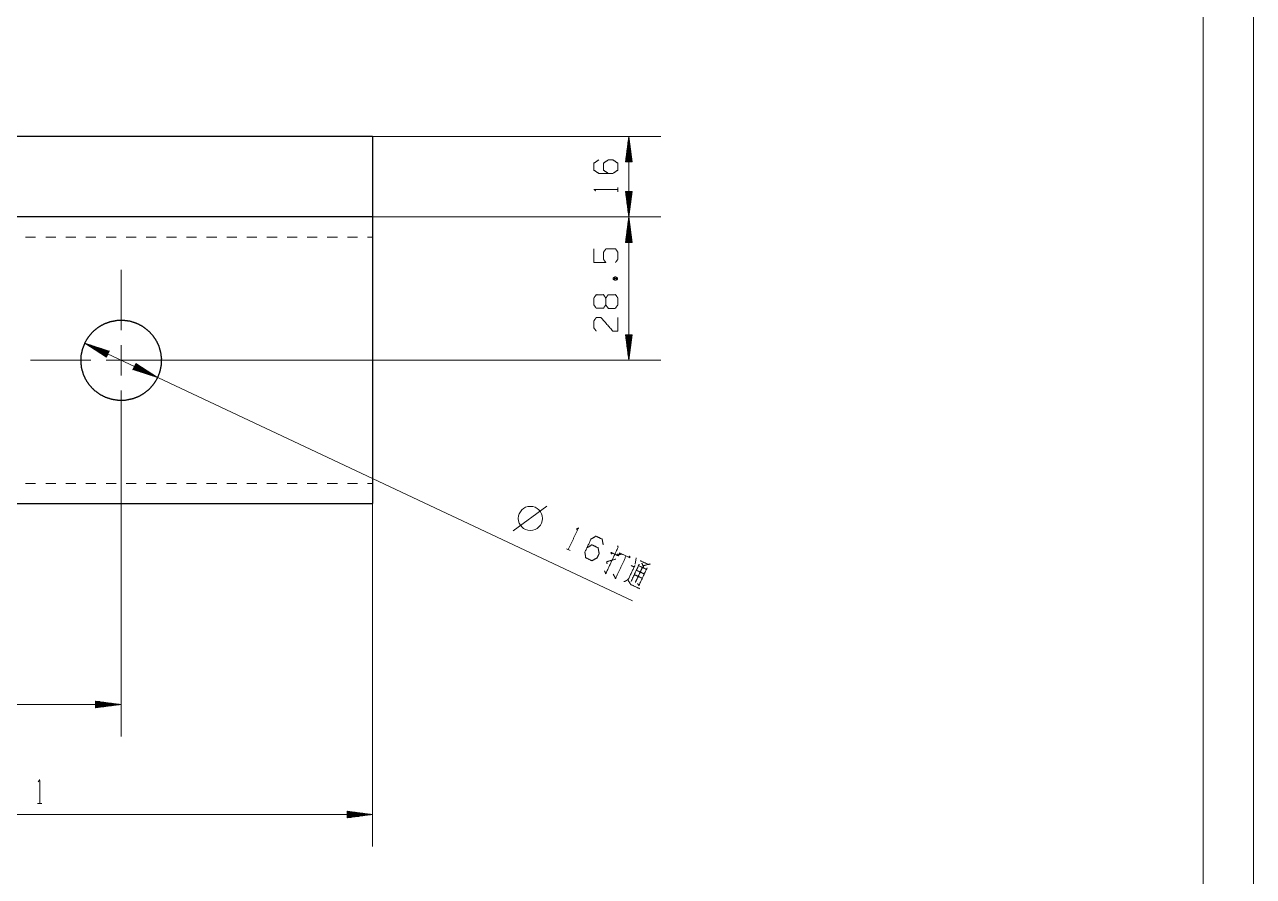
# Paper-space layout 'SHT2' of a CAD drawing. Header units: millimetres. Extents: x 0 to 420, y 0 to 297.
# Drawn here: x 297.8 to 420, y 127.7 to 212.3 of the extents above; entities that cross this region are included whole.
import ezdxf

# ---------------------------------------------------------------- set-up
doc = ezdxf.new("R2010")
doc.units = ezdxf.units.MM
doc.layers.add('101', color=7, linetype='Continuous', true_color=0xffffff)

psp = doc.layouts.new('SHT2')

# ---------------------------------------------------------------- linework, layer by layer
at = {"layer": '101', "color": 133, "linetype": 'Continuous', "lineweight": 18}
for p, q in [((420, 0), (420, 297)), ((415, 5), (415, 292))]:
    psp.add_line(p, q, dxfattribs=at)
at = {"layer": '101', "color": 252, "linetype": 'Continuous', "lineweight": 25}
for p, q in [((332.41, 201.21), (269.91, 201.21)), ((332.41, 201.21), (332.41, 193.21)), ((332.41, 193.21), (261.91, 193.21))]:
    psp.add_line(p, q, dxfattribs=at)
at = {"layer": '101', "color": 22, "linetype": 'Continuous', "lineweight": 18}
for p, q in [((332.41, 201.21), (361.06, 201.21)), ((357.89, 201.21), (357.55, 198.67)), ((357.81, 198.67), (357.81, 200.63)), ((357.86, 198.67), (357.86, 201.01)), ((358.22, 198.67), (357.89, 201.21)), ((357.89, 193.21), (357.89, 201.21)), ((357.91, 198.67), (357.91, 201.01)), ((357.96, 198.67), (357.96, 200.63)), ((357.66, 198.67), (357.66, 199.47)), ((357.71, 198.67), (357.71, 199.86)), ((357.76, 198.67), (357.76, 200.24)), ((358.02, 198.67), (358.02, 200.24)), ((358.07, 198.67), (358.07, 199.86)), ((358.12, 198.67), (358.12, 199.47)), ((357.55, 198.67), (358.22, 198.67)), ((357.56, 198.67), (357.56, 198.7)), ((357.56, 198.67), (357.56, 198.7)), ((357.61, 198.67), (357.61, 199.08)), ((358.17, 198.67), (358.17, 199.08)), ((358.22, 198.67), (358.22, 198.7)), ((358.22, 198.67), (358.22, 198.7)), ((358.22, 195.75), (357.55, 195.75)), ((357.55, 195.75), (357.89, 193.21)), ((357.56, 195.75), (357.56, 195.71)), ((357.56, 195.75), (357.56, 195.71)), ((357.61, 195.75), (357.61, 195.33)), ((357.66, 195.75), (357.66, 194.94)), ((357.71, 195.75), (357.71, 194.56)), ((357.76, 195.75), (357.76, 194.17)), ((357.81, 195.75), (357.81, 193.78)), ((357.86, 195.75), (357.86, 193.4)), ((357.89, 193.21), (358.22, 195.75)), ((357.91, 195.75), (357.91, 193.4)), ((357.96, 195.75), (357.96, 193.78)), ((358.02, 195.75), (358.02, 194.17)), ((358.07, 195.75), (358.07, 194.56)), ((358.12, 195.75), (358.12, 194.94)), ((358.17, 195.75), (358.17, 195.33)), ((358.22, 195.75), (358.22, 195.71)), ((358.22, 195.75), (358.22, 195.71)), ((332.41, 193.21), (361.06, 193.21)), ((332.41, 193.21), (361.06, 193.21)), ((357.89, 193.21), (357.55, 190.67)), ((357.89, 178.96), (357.89, 193.21)), ((358.22, 190.67), (357.89, 193.21)), ((357.71, 190.67), (357.71, 191.86)), ((357.76, 190.67), (357.76, 192.24)), ((357.81, 190.67), (357.81, 192.63)), ((357.86, 190.67), (357.86, 193.01)), ((357.91, 190.67), (357.91, 193.01)), ((357.96, 190.67), (357.96, 192.63)), ((358.02, 190.67), (358.02, 192.24)), ((358.07, 190.67), (358.07, 191.86)), ((332.41, 191.21), (332.41, 130.63)), ((357.55, 190.67), (358.22, 190.67)), ((357.56, 190.67), (357.56, 190.7)), ((357.56, 190.67), (357.56, 190.7)), ((357.61, 190.67), (357.61, 191.08)), ((357.66, 190.67), (357.66, 191.47)), ((358.12, 190.67), (358.12, 191.47)), ((358.17, 190.67), (358.17, 191.08)), ((358.22, 190.67), (358.22, 190.7)), ((358.22, 190.67), (358.22, 190.7)), ((357.55, 181.5), (357.89, 178.96)), ((358.22, 181.5), (357.55, 181.5)), ((357.56, 181.5), (357.56, 181.46)), ((357.56, 181.5), (357.56, 181.46)), ((357.61, 181.5), (357.61, 181.08)), ((357.66, 181.5), (357.66, 180.69)), ((357.71, 181.5), (357.71, 180.31)), ((357.76, 181.5), (357.76, 179.92)), ((357.81, 181.5), (357.81, 179.53)), ((357.86, 181.5), (357.86, 179.15)), ((357.89, 178.96), (358.22, 181.5)), ((357.91, 181.5), (357.91, 179.15)), ((357.96, 181.5), (357.96, 179.53)), ((358.02, 181.5), (358.02, 179.92)), ((358.07, 181.5), (358.07, 180.31)), ((358.12, 181.5), (358.12, 180.69)), ((358.17, 181.5), (358.17, 181.08)), ((358.22, 181.5), (358.22, 181.46)), ((358.22, 181.5), (358.22, 181.46)), ((306.23, 179.88), (303.79, 180.66)), ((303.79, 180.66), (358.25, 155.06)), ((303.79, 180.66), (305.95, 179.27)), ((306.08, 179.55), (303.96, 180.55)), ((306.1, 179.6), (303.98, 180.6)), ((306.06, 179.51), (304.29, 180.34)), ((306.12, 179.65), (304.35, 180.48)), ((306.04, 179.46), (304.61, 180.13)), ((306.15, 179.69), (304.72, 180.36)), ((306.02, 179.42), (304.94, 179.92)), ((306.17, 179.74), (305.09, 180.24)), ((306, 179.37), (305.27, 179.71)), ((306.19, 179.78), (305.46, 180.13)), ((306.21, 179.83), (305.83, 180.01)), ((305.95, 179.27), (306.23, 179.88)), ((306.23, 179.88), (306.2, 179.89)), ((306.23, 179.88), (306.2, 179.89)), ((305.97, 179.32), (305.6, 179.5)), ((305.95, 179.28), (305.92, 179.29)), ((305.95, 179.28), (305.92, 179.29)), ((307.41, 178.96), (361.06, 178.96)), ((308.88, 178.64), (308.59, 178.03)), ((308.77, 178.4), (310.54, 177.57)), ((308.79, 178.45), (310.21, 177.78)), ((308.81, 178.5), (309.89, 177.99)), ((308.83, 178.54), (309.56, 178.2)), ((308.85, 178.59), (309.23, 178.41)), ((311.03, 177.25), (308.88, 178.64)), ((308.88, 178.63), (308.9, 178.62)), ((308.88, 178.63), (308.9, 178.62)), ((308.59, 178.04), (308.62, 178.02)), ((308.59, 178.04), (308.62, 178.02)), ((308.59, 178.03), (311.03, 177.25)), ((308.62, 178.08), (308.99, 177.9)), ((308.64, 178.13), (309.36, 177.79)), ((308.66, 178.17), (309.74, 177.67)), ((308.68, 178.22), (310.11, 177.55)), ((308.7, 178.27), (310.48, 177.43)), ((308.72, 178.31), (310.85, 177.31)), ((308.75, 178.36), (310.87, 177.36)), ((307.41, 169.96), (307.41, 141.57)), ((307.41, 144.75), (261.91, 144.75)), ((304.87, 145.08), (304.91, 145.08)), ((304.87, 145.08), (304.91, 145.08)), ((307.41, 144.75), (304.87, 145.08)), ((304.87, 145.08), (304.87, 144.41)), ((304.87, 145.03), (305.29, 145.03)), ((304.87, 144.98), (305.68, 144.98)), ((304.87, 144.92), (306.06, 144.92)), ((304.87, 144.87), (306.45, 144.87)), ((304.87, 144.82), (306.83, 144.82)), ((304.87, 144.77), (307.22, 144.77)), ((304.87, 144.41), (307.41, 144.75)), ((304.87, 144.72), (307.22, 144.72)), ((304.87, 144.67), (306.83, 144.67)), ((304.87, 144.62), (306.45, 144.62)), ((304.87, 144.57), (306.06, 144.57)), ((304.87, 144.52), (305.68, 144.52)), ((304.87, 144.47), (305.29, 144.47)), ((304.87, 144.42), (304.91, 144.42)), ((304.87, 144.42), (304.91, 144.42)), ((261.91, 133.8), (332.41, 133.8)), ((329.87, 134.14), (329.87, 133.47)), ((332.41, 133.8), (329.87, 134.14)), ((329.87, 134.13), (329.91, 134.13)), ((329.87, 134.13), (329.91, 134.13)), ((329.87, 134.08), (330.29, 134.08)), ((329.87, 134.03), (330.68, 134.03)), ((329.87, 133.98), (331.06, 133.98)), ((329.87, 133.93), (331.45, 133.93)), ((329.87, 133.88), (331.83, 133.88)), ((329.87, 133.83), (332.22, 133.83)), ((329.87, 133.47), (332.41, 133.8)), ((329.87, 133.78), (332.22, 133.78)), ((329.87, 133.73), (331.83, 133.73)), ((329.87, 133.67), (331.45, 133.67)), ((329.87, 133.62), (331.06, 133.62)), ((329.87, 133.57), (330.68, 133.57)), ((329.87, 133.52), (330.29, 133.52)), ((329.87, 133.47), (329.91, 133.47)), ((329.87, 133.47), (329.91, 133.47))]:
    psp.add_line(p, q, dxfattribs=at)
at = {"layer": '101', "color": 72, "linetype": 'Continuous', "lineweight": 18}
for p, q in [((356.8, 195.72), (356.8, 196.15)), ((356.35, 187), (356.77, 187.16)), ((346.38, 162.02), (349.74, 164.47)), ((351.68, 160.23), (352.06, 160.05)), ((358.62, 159.32), (358.51, 158.71)), ((299.1, 134.89), (299.52, 134.89))]:
    psp.add_line(p, q, dxfattribs=at)
at = {"layer": '101', "color": 53, "linetype": 'Continuous', "lineweight": 18}
for p, q in [((298.91, 191.21), (297.91, 191.21)), ((300.91, 191.21), (299.91, 191.21)), ((302.91, 191.21), (301.91, 191.21)), ((304.91, 191.21), (303.91, 191.21)), ((306.91, 191.21), (305.91, 191.21)), ((308.91, 191.21), (307.91, 191.21)), ((310.91, 191.21), (309.91, 191.21)), ((312.91, 191.21), (311.91, 191.21)), ((314.91, 191.21), (313.91, 191.21)), ((316.91, 191.21), (315.91, 191.21)), ((318.91, 191.21), (317.91, 191.21)), ((320.91, 191.21), (319.91, 191.21)), ((322.91, 191.21), (321.91, 191.21)), ((324.91, 191.21), (323.91, 191.21)), ((326.91, 191.21), (325.91, 191.21)), ((328.91, 191.21), (327.91, 191.21)), ((330.91, 191.21), (329.91, 191.21)), ((332.41, 191.21), (331.91, 191.21)), ((303.67, 177.54), (303.8, 177.26)), ((304.1, 176.73), (304.27, 176.48)), ((297.91, 166.71), (298.91, 166.71)), ((299.91, 166.71), (300.91, 166.71)), ((301.91, 166.71), (302.91, 166.71)), ((303.91, 166.71), (304.91, 166.71)), ((305.91, 166.71), (306.91, 166.71)), ((307.91, 166.71), (308.91, 166.71)), ((309.91, 166.71), (310.91, 166.71)), ((311.91, 166.71), (312.91, 166.71)), ((313.91, 166.71), (314.91, 166.71)), ((315.91, 166.71), (316.91, 166.71)), ((317.91, 166.71), (318.91, 166.71)), ((319.91, 166.71), (320.91, 166.71)), ((321.91, 166.71), (322.91, 166.71)), ((323.91, 166.71), (324.91, 166.71)), ((325.91, 166.71), (326.91, 166.71)), ((327.91, 166.71), (328.91, 166.71)), ((329.91, 166.71), (330.91, 166.71)), ((331.91, 166.71), (332.41, 166.71))]:
    psp.add_line(p, q, dxfattribs=at)
at = {"layer": '101', "color": 151, "linetype": 'Continuous', "lineweight": 18}
for p, q in [((307.41, 181.96), (307.41, 187.96)), ((307.41, 177.46), (307.41, 180.46)), ((304.41, 178.96), (298.41, 178.96)), ((305.91, 178.96), (308.91, 178.96)), ((310.41, 178.96), (316.41, 178.96)), ((307.41, 175.96), (307.41, 169.96))]:
    psp.add_line(p, q, dxfattribs=at)
at = {"layer": '101', "color": 150, "linetype": 'Continuous', "lineweight": 25}
psp.add_line((282.41, 164.71), (332.41, 164.71), dxfattribs=at)
at = {"layer": '101', "color": 72, "linetype": 'Continuous', "lineweight": 18}
psp.add_circle((348.1, 163.24), 1.2, dxfattribs=at)
for points, knots in [([(355.85, 197.54), (355.37, 197.86), (355.37, 198.55), (355.85, 198.88), (356.32, 198.88), (356.8, 198.55), (356.8, 197.86), (356.32, 197.54), (354.9, 197.54), (354.42, 197.86), (354.42, 198.55), (354.9, 198.88)], [0, 0, 0.076959, 0.169757, 0.248067, 0.312014, 0.390328, 0.483126, 0.56009, 0.751924, 0.828888, 0.921685, 1, 1]), ([(354.62, 195.8), (354.42, 195.94), (356.8, 195.94)], [0, 0, 0.093493, 1, 1]), ([(356.57, 188.68), (356.8, 189.01), (356.8, 189.7), (356.57, 190.04), (355.62, 190.04), (355.37, 189.7), (355.37, 189.01), (355.6, 188.68), (354.42, 188.68), (354.42, 190.04)], [0, 0, 0.062231, 0.168347, 0.230575, 0.376817, 0.441264, 0.54738, 0.609608, 0.790489, 1, 1]), ([(356.77, 187), (356.77, 187.16), (356.55, 187.25), (356.35, 187.16), (356.35, 187), (356.55, 186.91), (356.77, 187), (356.35, 187.16)], [0, 0, 0.09397, 0.236773, 0.365958, 0.459928, 0.589113, 0.731916, 1, 1]), ([(355.6, 184.46), (355.37, 184.14), (354.65, 184.14), (354.42, 184.46), (354.42, 185.15), (354.65, 185.48), (355.37, 185.48), (355.6, 185.15), (355.6, 184.46), (355.85, 184.12), (356.55, 184.12), (356.8, 184.46), (356.8, 185.15), (356.57, 185.48), (355.85, 185.48), (355.6, 185.15)], [0, 0, 0.047571, 0.136082, 0.183656, 0.267812, 0.317165, 0.405676, 0.455027, 0.539182, 0.590293, 0.675756, 0.726867, 0.811023, 0.860376, 0.948887, 1, 1]), ([(354.65, 181.86), (354.42, 182.18), (354.42, 182.87), (354.65, 183.21), (355.12, 183.21), (356.32, 181.85), (356.8, 181.86), (356.8, 183.21)], [0, 0, 0.069693, 0.192978, 0.265277, 0.350225, 0.674739, 0.759753, 1, 1]), ([(352.67, 162.17), (352.88, 162.29), (351.87, 160.14)], [0, 0, 0.093497, 1, 1]), ([(353.73, 160.32), (354.22, 160.62), (354.84, 160.32), (354.94, 159.75), (354.74, 159.32), (354.23, 159.03), (353.61, 159.33), (353.52, 159.89), (354.13, 161.18), (354.62, 161.48), (355.24, 161.18), (355.35, 160.61)], [0, 0, 0.076967, 0.169764, 0.248077, 0.312022, 0.390333, 0.48313, 0.560093, 0.751928, 0.82889, 0.921687, 1, 1]), ([(356.78, 160.51), (356.83, 160.38), (355.6, 157.75), (355.48, 158.03)], [0, 0, 0.043507, 0.909079, 1, 1]), ([(355.73, 158.74), (355.68, 158.93), (356.59, 159.2)], [0, 0, 0.170849, 1, 1]), ([(356.26, 159.79), (356.15, 159.71), (356.12, 159.86), (356.87, 159.51), (356.84, 159.72), (356.66, 159.6)], [0, 0, 0.092871, 0.191865, 0.729061, 0.867657, 1, 1]), ([(357.61, 159.49), (356.57, 157.27), (356.34, 157.71)], [0, 0, 0.833012, 1, 1]), ([(357.14, 159.71), (356.97, 159.63), (356.96, 159.82), (358, 159.33), (357.98, 159.48), (357.86, 159.4)], [0, 0, 0.105904, 0.212685, 0.838407, 0.921782, 1, 1]), ([(359.03, 159.04), (359.87, 158.65), (360.01, 158.72), (359.3, 158.53), (359.19, 158.8), (359.38, 158.33)], [0, 0, 0.350352, 0.412843, 0.694402, 0.805528, 1, 1]), ([(358.14, 158.55), (358.43, 158.42), (358.5, 158.57), (357.88, 157.26), (357.68, 157.08), (357.52, 156.99), (357.39, 156.97)], [0, 0, 0.125839, 0.195058, 0.768565, 0.875972, 0.94863, 1, 1]), ([(358.11, 156.96), (358.93, 158.7), (358.86, 158.54), (359.64, 158.18), (359.72, 158.33), (358.89, 156.57), (358.76, 156.77)], [0, 0, 0.361689, 0.39457, 0.557301, 0.590183, 0.956571, 1, 1]), ([(358.68, 158.08), (359.43, 157.72), (359.03, 157.91), (359.22, 158.32), (358.54, 156.87), (358.83, 157.48), (358.46, 157.65), (359.23, 157.29)], [0, 0, 0.158162, 0.242287, 0.327961, 0.632578, 0.761086, 0.83848, 1, 1]), ([(357.83, 157.15), (357.85, 157.03), (357.97, 156.86), (358.09, 156.67), (358.99, 156.25)], [0, 0, 0.07919, 0.210504, 0.359967, 1, 1]), ([(299.17, 137.07), (299.31, 137.27), (299.31, 134.89)], [0, 0, 0.093491, 1, 1])]:
    psp.add_open_spline(points, degree=1, knots=knots, dxfattribs=at)
at = {"layer": '101', "color": 150, "linetype": 'Continuous', "lineweight": 25}
for points, knots in [([(332.41, 193.21), (332.41, 192.79), (332.41, 191.57), (332.41, 189.62), (332.41, 187.05), (332.41, 184.01), (332.41, 180.67), (332.41, 178.96)], [0, 0, 0.029058, 0.114544, 0.251489, 0.431935, 0.645395, 0.879462, 1, 1]), ([(303.9, 177.04), (304.27, 176.48), (304.74, 175.98), (305.28, 175.57), (305.89, 175.26), (306.53, 175.06), (307.21, 174.96), (307.86, 174.98), (308.51, 175.11), (309.11, 175.33), (309.67, 175.66), (310.18, 176.07), (310.63, 176.57), (310.98, 177.14), (311.24, 177.79), (311.38, 178.44), (311.41, 179.12), (311.33, 179.76), (311.15, 180.39), (310.92, 180.87), (310.55, 181.43), (310.08, 181.93), (309.55, 182.34), (308.94, 182.65), (308.3, 182.86), (307.62, 182.95), (306.97, 182.93), (306.32, 182.8), (305.72, 182.58), (305.15, 182.26), (304.65, 181.84), (304.2, 181.34), (303.85, 180.77), (303.59, 180.12), (303.45, 179.48), (303.42, 178.79), (303.49, 178.16), (303.68, 177.52), (303.9, 177.04)], [0, 0, 0.02667, 0.054074, 0.080714, 0.108206, 0.134813, 0.162324, 0.188067, 0.214533, 0.239945, 0.265968, 0.292064, 0.318877, 0.345626, 0.373268, 0.399649, 0.426889, 0.452491, 0.478772, 0.5, 0.52667, 0.554073, 0.580715, 0.608206, 0.634813, 0.662324, 0.688066, 0.714532, 0.739945, 0.765969, 0.792064, 0.818878, 0.845626, 0.873268, 0.899649, 0.92689, 0.952492, 0.978773, 1, 1]), ([(332.41, 178.96), (332.41, 175.55), (332.41, 172.33), (332.41, 169.51), (332.41, 167.23), (332.41, 165.63), (332.41, 164.81), (332.41, 164.71)], [0, 0, 0.239315, 0.464723, 0.663122, 0.822984, 0.935016, 0.992709, 1, 1])]:
    psp.add_open_spline(points, degree=1, knots=knots, dxfattribs=at)

doc.saveas('drawing.dxf')
